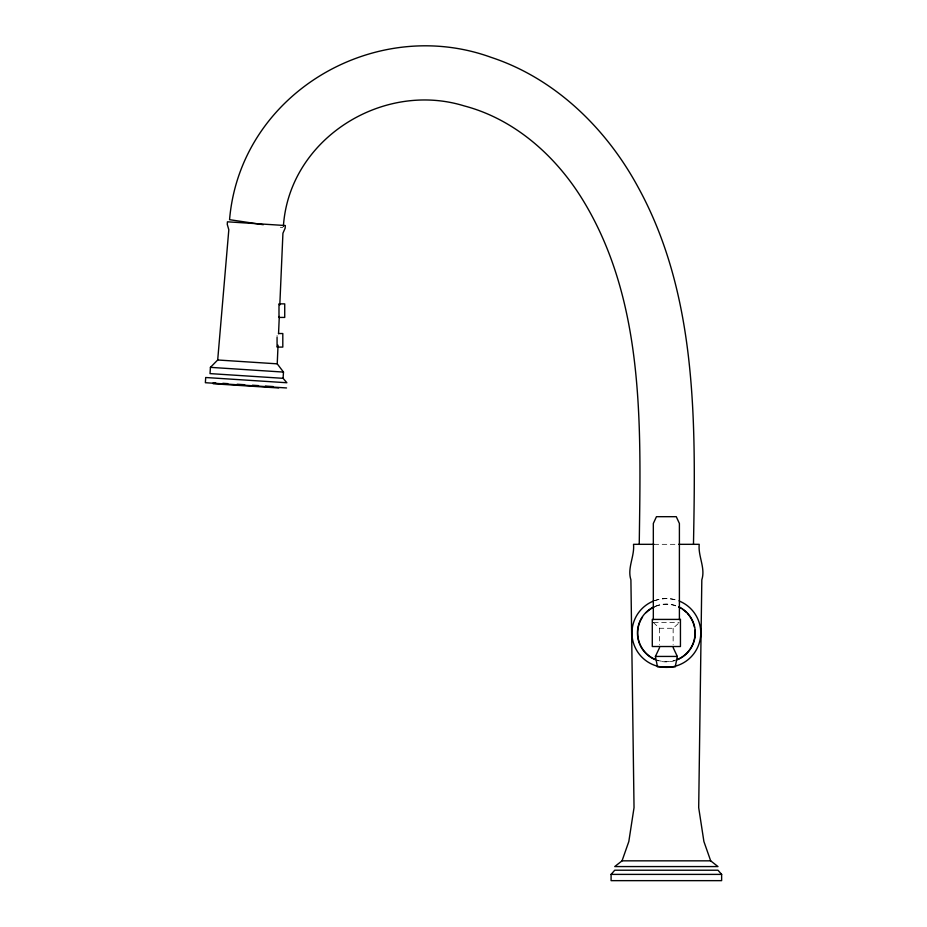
<?xml version="1.0" encoding="UTF-8"?>
<svg xmlns="http://www.w3.org/2000/svg" width="927" height="927" viewBox="0 0 927 927"><rect width="100%" height="100%" fill="white"/><g stroke="black" fill="none" stroke-linecap="round" stroke-linejoin="round"><path stroke-width="0.7" stroke-dasharray="4.63 3.48" d="M653.326 622.538L659.584 628.274L673.141 628.274L679.398 622.538M654.485 600.777C662.515 597.695 671.565 598.066 679.537 601.171M654.056 544.323L677.579 544.323M653.581 622.538L679.143 622.538M280.278 227.242L282.874 227.625M673.141 628.274L673.141 644.81M659.584 628.274L659.584 644.81M277.069 335.516L277.069 337.718M677.336 659.468A28.679 28.679 0 0 1 655.389 659.468M655.389 606.467A28.679 28.679 0 0 1 677.336 606.467M654.45 600.684A34.415 34.415 0 0 1 678.274 600.684M674.763 660.661A28.946 28.946 0 0 1 655.285 659.7M655.285 606.235A28.946 28.946 0 0 1 677.44 606.235"/><path stroke-width="1.39" d="M639.248 544.323C640.684 428.853 645.598 302.689 582.898 200.105C556.073 156.223 514.74 119.166 464.218 105.91C382.341 80.591 289.097 139.096 283.395 226.362M286.536 387.95L205.365 382.712L205.701 377.509L286.872 382.747L283.083 378.32L283.488 372.075L277.231 363.836L278.042 345.18M278.54 333.697L279.294 316.466M279.803 304.983L282.932 233.222L285.168 228.146L285.331 225.539L227.428 221.808L227.266 224.404L228.818 229.734L217.694 359.989L210.429 367.359L210.023 373.604L283.083 378.32M673.141 647.567L677.313 656.432L675.227 666.861L657.498 666.861L655.412 656.432L659.584 647.567M622.04 860.835L710.685 860.835L717.985 866.571L614.74 866.571L622.04 860.835L628.819 841.542L634.033 807.649L630.905 579.781C627.046 568.112 634.763 556.212 633.512 544.323L654.056 544.323M611.09 874.393L614.74 870.221L717.985 870.221L721.635 874.393L721.635 880.65L611.09 880.65L611.09 874.393L721.635 874.393M278.992 303.871L284.728 303.871L284.728 317.428L278.992 317.428L278.992 304.392M278.506 333.535L282.805 333.535L282.805 347.092L277.069 347.092M678.668 544.323L699.213 544.323C697.961 556.212 705.679 568.112 701.82 579.781L698.691 807.649L703.906 841.542L710.685 860.835M655.412 656.432L677.313 656.432M217.694 359.989L277.231 363.836M210.429 367.359L283.488 372.075M213.245 382.7L215.736 382.863M222.839 383.315L227.799 383.639M237.138 384.242L244.705 384.728M252.376 385.226L258.517 385.62M265.412 386.061L273.21 386.571M213.175 383.743L278.656 387.961M263.303 224.705L229.56 219.676C240.197 93.743 374.52 14.994 491.113 57.347C555.111 78.401 606.235 128.413 637.927 186.872C697.73 295.481 695.679 424.16 693.477 544.323M679.398 619.665L679.398 523.465L676.27 516.687L656.455 516.687L653.326 523.465L653.326 619.665M277.069 337.718L277.069 346.571M694.902 630.151A28.679 28.679 0 0 1 677.336 659.468M655.389 659.468A28.679 28.679 0 0 1 640.441 645.227M639.862 643.941A28.679 28.679 0 0 1 642.515 617.034M646.084 612.689A28.679 28.679 0 0 1 654.103 607.034M678.622 607.034A28.679 28.679 0 0 1 681.113 608.367M682.295 609.12A28.679 28.679 0 0 1 686.64 612.689M687.614 613.709A28.679 28.679 0 0 1 694.485 627.37M679.537 601.171A34.415 34.415 0 0 1 693.663 653.917A34.415 34.415 0 0 1 639.062 653.917A34.415 34.415 0 0 1 653.187 601.171M678.738 606.803A28.946 28.946 0 0 1 677.44 659.7M655.285 659.7A28.946 28.946 0 0 1 653.987 606.803M680.441 619.41L652.284 619.41L652.284 646.525L680.441 646.525L680.441 619.41"/></g></svg>
